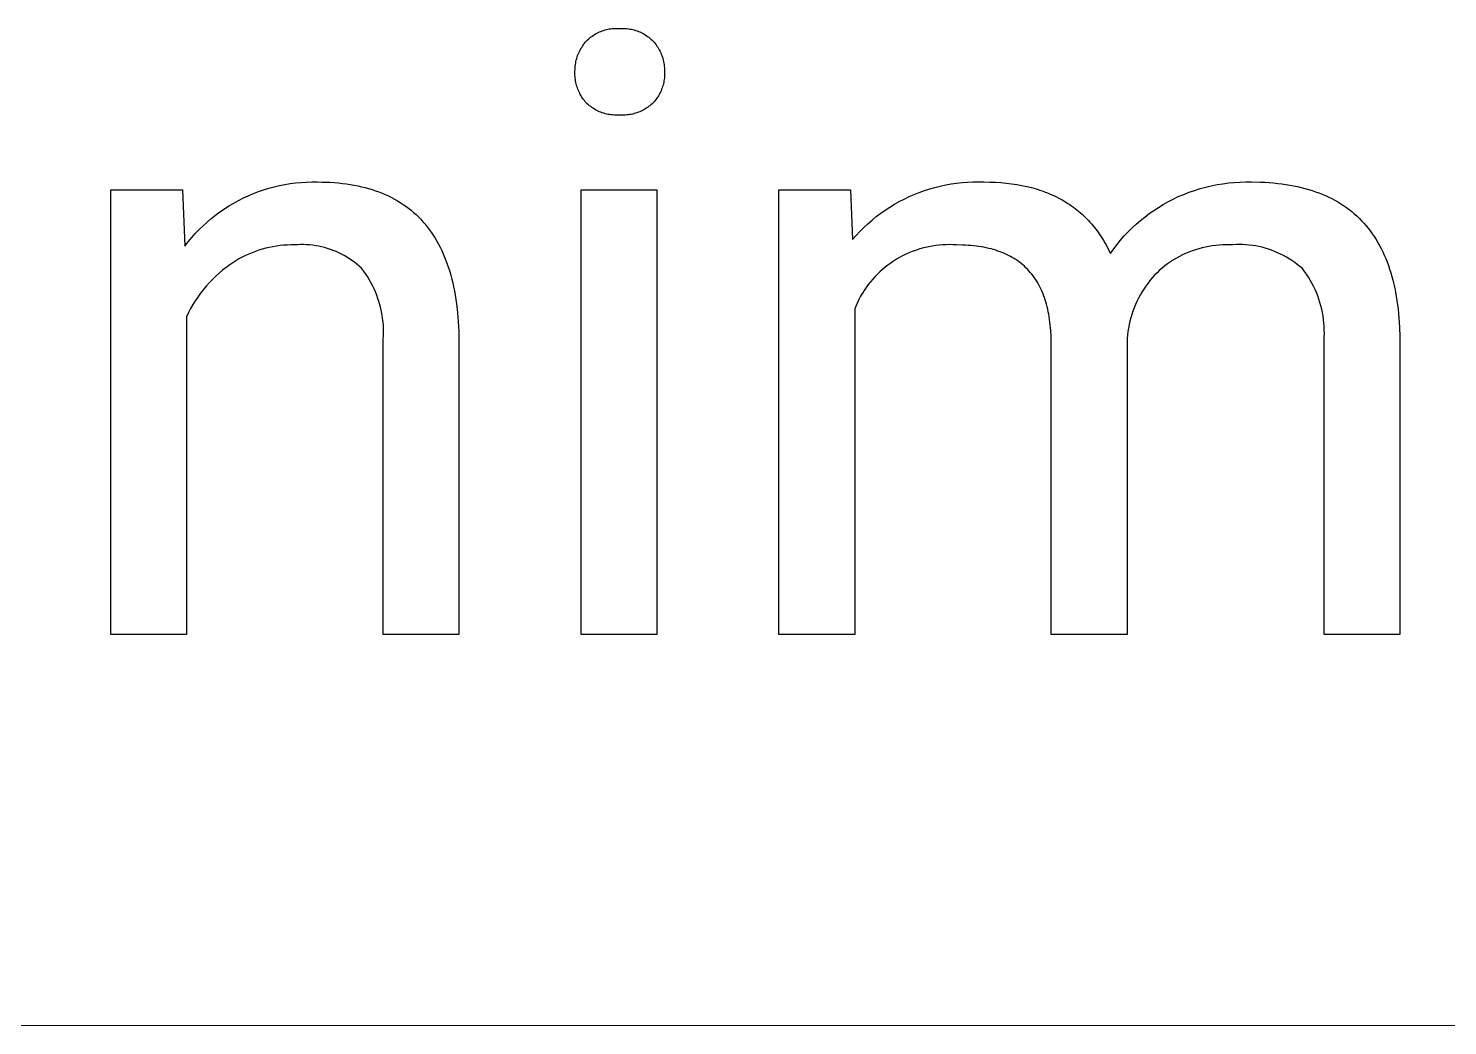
# Model space of a CAD drawing. Header units: millimetres. Extents: x -658 to 2773, y 81 to 2478.
# Drawn here: x 2563.6 to 2622, y 369 to 410 of the extents above; entities that cross this region are included whole.
import ezdxf

# ---------------------------------------------------------------- set-up
doc = ezdxf.new("R2010")
doc.units = ezdxf.units.MM
doc.header["$MEASUREMENT"] = 0
doc.layers.add('Domyślny', color=7, linetype='Continuous', true_color=0x000000)

msp = doc.modelspace()

# ---------------------------------------------------------------- linework, layer by layer
at = {"layer": 'Domyślny'}
for p, q in [((2586.652, 409.594), (2586.698, 409.633)), ((2586.698, 409.633), (2586.745, 409.671)), ((2586.745, 409.671), (2586.794, 409.707)), ((2586.794, 409.707), (2586.844, 409.742)), ((2586.844, 409.742), (2586.895, 409.775)), ((2586.895, 409.775), (2586.947, 409.806)), ((2586.947, 409.806), (2587, 409.835)), ((2587, 409.835), (2587.054, 409.862)), ((2587.054, 409.862), (2587.109, 409.887)), ((2587.109, 409.887), (2587.165, 409.911)), ((2587.165, 409.911), (2587.221, 409.932)), ((2587.221, 409.932), (2587.279, 409.952)), ((2587.279, 409.952), (2587.337, 409.969)), ((2587.337, 409.969), (2587.395, 409.985)), ((2587.395, 409.985), (2587.454, 409.998)), ((2587.454, 409.998), (2587.514, 410.01)), ((2587.514, 410.01), (2587.574, 410.019)), ((2587.574, 410.019), (2587.634, 410.026)), ((2587.634, 410.026), (2587.694, 410.031)), ((2587.694, 410.031), (2587.755, 410.034)), ((2587.755, 410.034), (2587.815, 410.035)), ((2587.815, 410.035), (2587.876, 410.034)), ((2587.876, 410.034), (2587.936, 410.031)), ((2587.936, 410.031), (2587.997, 410.034)), ((2587.997, 410.034), (2588.058, 410.035)), ((2588.058, 410.035), (2588.119, 410.034)), ((2588.119, 410.034), (2588.179, 410.031)), ((2588.179, 410.031), (2588.24, 410.026)), ((2588.24, 410.026), (2588.3, 410.018)), ((2588.3, 410.018), (2588.36, 410.009)), ((2588.36, 410.009), (2588.42, 409.998)), ((2588.42, 409.998), (2588.479, 409.984)), ((2588.479, 409.984), (2588.538, 409.969)), ((2588.538, 409.969), (2588.596, 409.951)), ((2588.596, 409.951), (2588.654, 409.932)), ((2588.654, 409.932), (2588.711, 409.91)), ((2588.711, 409.91), (2588.767, 409.887)), ((2588.767, 409.887), (2588.822, 409.861)), ((2588.822, 409.861), (2588.877, 409.834)), ((2588.877, 409.834), (2588.93, 409.805)), ((2588.93, 409.805), (2588.983, 409.774)), ((2588.983, 409.774), (2589.034, 409.741)), ((2589.034, 409.741), (2589.084, 409.707)), ((2589.084, 409.707), (2589.133, 409.671)), ((2589.133, 409.671), (2589.18, 409.633)), ((2589.18, 409.633), (2589.227, 409.593)), ((2586.235, 408.974), (2586.26, 409.033)), ((2586.26, 409.033), (2586.286, 409.09)), ((2586.286, 409.09), (2586.314, 409.146)), ((2586.314, 409.146), (2586.345, 409.202)), ((2586.345, 409.202), (2586.377, 409.256)), ((2586.377, 409.256), (2586.411, 409.309)), ((2586.411, 409.309), (2586.447, 409.361)), ((2586.447, 409.361), (2586.485, 409.412)), ((2586.485, 409.412), (2586.524, 409.462)), ((2586.524, 409.462), (2586.565, 409.51)), ((2586.565, 409.51), (2586.608, 409.552)), ((2586.608, 409.552), (2586.652, 409.594)), ((2589.227, 409.593), (2589.272, 409.552)), ((2589.272, 409.552), (2589.315, 409.51)), ((2589.315, 409.51), (2589.357, 409.462)), ((2589.357, 409.462), (2589.396, 409.413)), ((2589.396, 409.413), (2589.435, 409.362)), ((2589.435, 409.362), (2589.471, 409.31)), ((2589.471, 409.31), (2589.506, 409.257)), ((2589.506, 409.257), (2589.538, 409.203)), ((2589.538, 409.203), (2589.569, 409.148)), ((2589.569, 409.148), (2589.598, 409.091)), ((2589.598, 409.091), (2589.625, 409.034)), ((2589.625, 409.034), (2589.65, 408.976)), ((2586.107, 408.423), (2586.113, 408.486)), ((2586.113, 408.486), (2586.12, 408.548)), ((2586.12, 408.548), (2586.131, 408.611)), ((2586.131, 408.611), (2586.143, 408.673)), ((2586.143, 408.673), (2586.157, 408.734)), ((2586.157, 408.734), (2586.173, 408.795)), ((2586.173, 408.795), (2586.192, 408.856)), ((2586.192, 408.856), (2586.212, 408.915)), ((2586.212, 408.915), (2586.235, 408.974)), ((2589.65, 408.976), (2589.673, 408.917)), ((2589.673, 408.917), (2589.694, 408.857)), ((2589.694, 408.857), (2589.712, 408.796)), ((2589.712, 408.796), (2589.729, 408.735)), ((2589.729, 408.735), (2589.744, 408.674)), ((2589.744, 408.674), (2589.756, 408.612)), ((2589.756, 408.612), (2589.766, 408.549)), ((2589.766, 408.549), (2589.775, 408.486)), ((2589.775, 408.486), (2589.78, 408.423)), ((2586.101, 408.174), (2586.102, 408.233)), ((2586.102, 408.114), (2586.101, 408.174)), ((2586.102, 408.296), (2586.103, 408.36)), ((2586.102, 408.233), (2586.102, 408.296)), ((2586.105, 408.054), (2586.102, 408.114)), ((2586.103, 408.36), (2586.107, 408.423)), ((2586.111, 407.995), (2586.105, 408.054)), ((2586.118, 407.935), (2586.111, 407.995)), ((2586.127, 407.876), (2586.118, 407.935)), ((2586.138, 407.817), (2586.127, 407.876)), ((2589.76, 407.875), (2589.749, 407.816)), ((2589.769, 407.934), (2589.76, 407.875)), ((2589.777, 407.994), (2589.769, 407.934)), ((2589.782, 408.054), (2589.777, 407.994)), ((2589.78, 408.423), (2589.784, 408.36)), ((2589.785, 408.113), (2589.782, 408.054)), ((2589.784, 408.36), (2589.786, 408.297)), ((2589.786, 408.297), (2589.785, 408.233)), ((2589.785, 408.233), (2589.786, 408.173)), ((2589.786, 408.173), (2589.785, 408.113)), ((2586.151, 407.759), (2586.138, 407.817)), ((2586.165, 407.701), (2586.151, 407.759)), ((2586.182, 407.644), (2586.165, 407.701)), ((2586.201, 407.587), (2586.182, 407.644)), ((2586.222, 407.531), (2586.201, 407.587)), ((2586.244, 407.476), (2586.222, 407.531)), ((2586.268, 407.421), (2586.244, 407.476)), ((2586.295, 407.367), (2586.268, 407.421)), ((2586.322, 407.314), (2586.295, 407.367)), ((2586.352, 407.262), (2586.322, 407.314)), ((2589.561, 407.313), (2589.531, 407.261)), ((2589.589, 407.366), (2589.561, 407.313)), ((2589.616, 407.42), (2589.589, 407.366)), ((2589.641, 407.474), (2589.616, 407.42)), ((2589.663, 407.53), (2589.641, 407.474)), ((2589.684, 407.586), (2589.663, 407.53)), ((2589.703, 407.643), (2589.684, 407.586)), ((2589.721, 407.7), (2589.703, 407.643)), ((2589.736, 407.758), (2589.721, 407.7)), ((2589.749, 407.816), (2589.736, 407.758)), ((2586.383, 407.212), (2586.352, 407.262)), ((2586.417, 407.162), (2586.383, 407.212)), ((2586.451, 407.113), (2586.417, 407.162)), ((2586.488, 407.066), (2586.451, 407.113)), ((2586.525, 407.019), (2586.488, 407.066)), ((2586.565, 406.974), (2586.525, 407.019)), ((2586.609, 406.933), (2586.565, 406.974)), ((2586.654, 406.893), (2586.609, 406.933)), ((2586.7, 406.855), (2586.654, 406.893)), ((2586.748, 406.818), (2586.7, 406.855)), ((2586.797, 406.783), (2586.748, 406.818)), ((2586.847, 406.749), (2586.797, 406.783)), ((2586.898, 406.717), (2586.847, 406.749)), ((2586.95, 406.687), (2586.898, 406.717)), ((2588.98, 406.718), (2588.927, 406.688)), ((2589.031, 406.75), (2588.98, 406.718)), ((2589.081, 406.783), (2589.031, 406.75)), ((2589.131, 406.818), (2589.081, 406.783)), ((2589.179, 406.855), (2589.131, 406.818)), ((2589.226, 406.893), (2589.179, 406.855)), ((2589.271, 406.933), (2589.226, 406.893)), ((2589.315, 406.974), (2589.271, 406.933)), ((2589.355, 407.019), (2589.315, 406.974)), ((2589.393, 407.065), (2589.355, 407.019)), ((2589.43, 407.112), (2589.393, 407.065)), ((2589.465, 407.161), (2589.43, 407.112)), ((2589.499, 407.211), (2589.465, 407.161)), ((2589.531, 407.261), (2589.499, 407.211)), ((2587.003, 406.659), (2586.95, 406.687)), ((2587.057, 406.633), (2587.003, 406.659)), ((2587.112, 406.608), (2587.057, 406.633)), ((2587.168, 406.586), (2587.112, 406.608)), ((2587.225, 406.565), (2587.168, 406.586)), ((2587.282, 406.546), (2587.225, 406.565)), ((2587.34, 406.529), (2587.282, 406.546)), ((2587.398, 406.514), (2587.34, 406.529)), ((2587.457, 406.501), (2587.398, 406.514)), ((2587.516, 406.491), (2587.457, 406.501)), ((2587.576, 406.482), (2587.516, 406.491)), ((2587.635, 406.475), (2587.576, 406.482)), ((2587.695, 406.47), (2587.635, 406.475)), ((2587.756, 406.467), (2587.695, 406.47)), ((2587.816, 406.467), (2587.756, 406.467)), ((2587.876, 406.468), (2587.816, 406.467)), ((2587.936, 406.471), (2587.876, 406.468)), ((2587.997, 406.468), (2587.936, 406.471)), ((2588.057, 406.467), (2587.997, 406.468)), ((2588.117, 406.468), (2588.057, 406.467)), ((2588.178, 406.471), (2588.117, 406.468)), ((2588.238, 406.475), (2588.178, 406.471)), ((2588.298, 406.482), (2588.238, 406.475)), ((2588.358, 406.491), (2588.298, 406.482)), ((2588.418, 406.502), (2588.358, 406.491)), ((2588.477, 406.515), (2588.418, 406.502)), ((2588.535, 406.53), (2588.477, 406.515)), ((2588.593, 406.547), (2588.535, 406.53)), ((2588.651, 406.566), (2588.593, 406.547)), ((2588.708, 406.586), (2588.651, 406.566)), ((2588.764, 406.609), (2588.708, 406.586)), ((2588.819, 406.633), (2588.764, 406.609)), ((2588.873, 406.66), (2588.819, 406.633)), ((2588.927, 406.688), (2588.873, 406.66)), ((2567.015, 385.117), (2567.015, 403.398)), ((2567.015, 403.398), (2569.96, 403.398)), ((2569.96, 403.398), (2570.061, 401.087)), ((2572.671, 403.158), (2572.878, 403.245)), ((2572.878, 403.245), (2573.088, 403.325)), ((2573.088, 403.325), (2573.3, 403.398)), ((2573.3, 403.398), (2573.515, 403.464)), ((2573.515, 403.464), (2573.731, 403.523)), ((2573.731, 403.523), (2573.95, 403.574)), ((2573.95, 403.574), (2574.17, 403.617)), ((2574.17, 403.617), (2574.392, 403.654)), ((2574.392, 403.654), (2574.614, 403.682)), ((2574.614, 403.682), (2574.838, 403.703)), ((2574.838, 403.703), (2575.062, 403.717)), ((2575.062, 403.717), (2575.286, 403.723)), ((2575.286, 403.723), (2575.511, 403.721)), ((2575.511, 403.721), (2575.69, 403.72)), ((2575.69, 403.72), (2575.866, 403.715)), ((2575.866, 403.715), (2576.039, 403.707)), ((2576.039, 403.707), (2576.21, 403.696)), ((2576.21, 403.696), (2576.378, 403.681)), ((2576.378, 403.681), (2576.543, 403.664)), ((2576.543, 403.664), (2576.705, 403.643)), ((2576.705, 403.643), (2576.864, 403.619)), ((2576.864, 403.619), (2577.021, 403.592)), ((2577.021, 403.592), (2577.175, 403.562)), ((2577.175, 403.562), (2577.326, 403.528)), ((2577.326, 403.528), (2577.474, 403.491)), ((2577.474, 403.491), (2577.619, 403.452)), ((2577.619, 403.452), (2577.762, 403.409)), ((2577.762, 403.409), (2577.902, 403.362)), ((2577.902, 403.362), (2578.039, 403.313)), ((2578.039, 403.313), (2578.173, 403.26)), ((2578.173, 403.26), (2578.304, 403.204)), ((2578.304, 403.204), (2578.433, 403.145)), ((2586.355, 385.117), (2586.355, 403.398)), ((2586.355, 403.398), (2589.469, 403.398)), ((2589.469, 403.398), (2589.469, 385.117)), ((2594.487, 385.117), (2594.487, 403.398)), ((2594.487, 403.398), (2597.432, 403.398)), ((2597.432, 403.398), (2597.515, 401.358)), ((2599.84, 403.118), (2600.047, 403.209)), ((2600.047, 403.209), (2600.257, 403.292)), ((2600.257, 403.292), (2600.47, 403.369)), ((2600.47, 403.369), (2600.685, 403.438)), ((2600.685, 403.438), (2600.902, 403.5)), ((2600.902, 403.5), (2601.122, 403.555)), ((2601.122, 403.555), (2601.343, 403.602)), ((2601.343, 403.602), (2601.565, 403.642)), ((2601.565, 403.642), (2601.789, 403.674)), ((2601.789, 403.674), (2602.014, 403.698)), ((2602.014, 403.698), (2602.239, 403.716)), ((2602.239, 403.716), (2602.465, 403.725)), ((2602.465, 403.725), (2602.691, 403.727)), ((2602.691, 403.727), (2602.917, 403.721)), ((2602.917, 403.721), (2603.153, 403.718)), ((2603.153, 403.718), (2603.385, 403.71)), ((2603.385, 403.71), (2603.612, 403.695)), ((2603.612, 403.695), (2603.834, 403.675)), ((2603.834, 403.675), (2604.051, 403.649)), ((2604.051, 403.649), (2604.264, 403.618)), ((2604.264, 403.618), (2604.471, 403.581)), ((2604.471, 403.581), (2604.674, 403.538)), ((2604.674, 403.538), (2604.873, 403.489)), ((2604.873, 403.489), (2605.066, 403.434)), ((2605.066, 403.434), (2605.255, 403.374)), ((2605.255, 403.374), (2605.347, 403.342)), ((2605.347, 403.342), (2605.439, 403.308)), ((2605.439, 403.308), (2605.529, 403.273)), ((2605.529, 403.273), (2605.618, 403.236)), ((2605.618, 403.236), (2605.706, 403.198)), ((2605.706, 403.198), (2605.792, 403.159)), ((2610.908, 403.12), (2611.128, 403.213)), ((2611.128, 403.213), (2611.35, 403.299)), ((2611.35, 403.299), (2611.575, 403.377)), ((2611.575, 403.377), (2611.803, 403.447)), ((2611.803, 403.447), (2612.032, 403.51)), ((2612.032, 403.51), (2612.264, 403.564)), ((2612.264, 403.564), (2612.498, 403.611)), ((2612.498, 403.611), (2612.733, 403.65)), ((2612.733, 403.65), (2612.969, 403.68)), ((2612.969, 403.68), (2613.206, 403.703)), ((2613.206, 403.703), (2613.444, 403.717)), ((2613.444, 403.717), (2613.682, 403.723)), ((2613.682, 403.723), (2613.921, 403.721)), ((2613.921, 403.721), (2614.289, 403.715)), ((2614.289, 403.715), (2614.469, 403.707)), ((2614.469, 403.707), (2614.646, 403.696)), ((2614.646, 403.696), (2614.821, 403.682)), ((2614.821, 403.682), (2614.992, 403.665)), ((2614.992, 403.665), (2615.161, 403.645)), ((2615.161, 403.645), (2615.326, 403.622)), ((2615.326, 403.622), (2615.489, 403.595)), ((2615.489, 403.595), (2615.649, 403.566)), ((2615.649, 403.566), (2615.806, 403.533)), ((2615.806, 403.533), (2615.96, 403.497)), ((2615.96, 403.497), (2616.111, 403.459)), ((2616.111, 403.459), (2616.26, 403.417)), ((2616.26, 403.417), (2616.405, 403.372)), ((2616.405, 403.372), (2616.548, 403.323)), ((2616.548, 403.323), (2616.688, 403.272)), ((2616.688, 403.272), (2616.825, 403.218)), ((2616.825, 403.218), (2616.959, 403.16)), ((2571.503, 402.492), (2571.688, 402.619)), ((2571.688, 402.619), (2571.877, 402.74)), ((2571.877, 402.74), (2572.07, 402.854)), ((2572.07, 402.854), (2572.267, 402.962)), ((2572.267, 402.962), (2572.467, 403.063)), ((2572.467, 403.063), (2572.671, 403.158)), ((2578.433, 403.145), (2578.559, 403.083)), ((2578.559, 403.083), (2578.682, 403.018)), ((2578.682, 403.018), (2578.802, 402.949)), ((2578.802, 402.949), (2578.92, 402.877)), ((2578.92, 402.877), (2579.035, 402.802)), ((2579.035, 402.802), (2579.146, 402.724)), ((2579.146, 402.724), (2579.256, 402.643)), ((2579.256, 402.643), (2579.362, 402.558)), ((2598.856, 402.563), (2599.045, 402.687)), ((2599.045, 402.687), (2599.238, 402.805)), ((2599.238, 402.805), (2599.435, 402.916)), ((2599.435, 402.916), (2599.636, 403.02)), ((2599.636, 403.02), (2599.84, 403.118)), ((2605.792, 403.159), (2605.878, 403.118)), ((2605.878, 403.118), (2605.962, 403.076)), ((2605.962, 403.076), (2606.045, 403.032)), ((2606.045, 403.032), (2606.127, 402.987)), ((2606.127, 402.987), (2606.207, 402.94)), ((2606.207, 402.94), (2606.287, 402.892)), ((2606.287, 402.892), (2606.365, 402.843)), ((2606.365, 402.843), (2606.442, 402.792)), ((2606.442, 402.792), (2606.518, 402.739)), ((2606.518, 402.739), (2606.593, 402.686)), ((2606.593, 402.686), (2606.666, 402.63)), ((2606.666, 402.63), (2606.739, 402.574)), ((2609.894, 402.552), (2610.086, 402.678)), ((2610.086, 402.678), (2610.281, 402.798)), ((2610.281, 402.798), (2610.48, 402.911)), ((2610.48, 402.911), (2610.693, 403.019)), ((2610.693, 403.019), (2610.908, 403.12)), ((2616.959, 403.16), (2617.09, 403.1)), ((2617.09, 403.1), (2617.218, 403.036)), ((2617.218, 403.036), (2617.343, 402.969)), ((2617.343, 402.969), (2617.466, 402.899)), ((2617.466, 402.899), (2617.585, 402.826)), ((2617.585, 402.826), (2617.702, 402.75)), ((2617.702, 402.75), (2617.816, 402.671)), ((2617.816, 402.671), (2617.927, 402.588)), ((2570.809, 401.922), (2570.975, 402.073)), ((2570.975, 402.073), (2571.146, 402.219)), ((2571.146, 402.219), (2571.322, 402.358)), ((2571.322, 402.358), (2571.503, 402.492)), ((2579.362, 402.558), (2579.465, 402.47)), ((2579.465, 402.47), (2579.566, 402.38)), ((2579.566, 402.38), (2579.664, 402.285)), ((2579.664, 402.285), (2579.759, 402.188)), ((2579.759, 402.188), (2579.852, 402.088)), ((2579.852, 402.088), (2579.941, 401.984)), ((2598.145, 402.006), (2598.316, 402.154)), ((2598.316, 402.154), (2598.491, 402.297)), ((2598.491, 402.297), (2598.671, 402.433)), ((2598.671, 402.433), (2598.856, 402.563)), ((2606.739, 402.574), (2606.81, 402.516)), ((2606.81, 402.516), (2606.88, 402.456)), ((2606.88, 402.456), (2606.948, 402.395)), ((2606.948, 402.395), (2607.016, 402.333)), ((2607.016, 402.333), (2607.082, 402.269)), ((2607.082, 402.269), (2607.147, 402.204)), ((2607.147, 402.204), (2607.211, 402.137)), ((2607.211, 402.137), (2607.274, 402.069)), ((2607.274, 402.069), (2607.336, 401.999)), ((2609.174, 401.986), (2609.347, 402.136)), ((2609.347, 402.136), (2609.525, 402.281)), ((2609.525, 402.281), (2609.707, 402.419)), ((2609.707, 402.419), (2609.894, 402.552)), ((2617.927, 402.588), (2618.035, 402.503)), ((2618.035, 402.503), (2618.141, 402.414)), ((2618.141, 402.414), (2618.243, 402.323)), ((2618.243, 402.323), (2618.342, 402.228)), ((2618.342, 402.228), (2618.439, 402.13)), ((2618.439, 402.13), (2618.533, 402.029)), ((2570.343, 401.436), (2570.493, 401.604)), ((2570.493, 401.604), (2570.648, 401.766)), ((2570.648, 401.766), (2570.809, 401.922)), ((2579.941, 401.984), (2580.028, 401.877)), ((2580.028, 401.877), (2580.112, 401.767)), ((2580.112, 401.767), (2580.193, 401.654)), ((2580.193, 401.654), (2580.272, 401.537)), ((2580.272, 401.537), (2580.347, 401.418)), ((2597.515, 401.358), (2597.664, 401.528)), ((2597.664, 401.528), (2597.819, 401.692)), ((2597.819, 401.692), (2597.979, 401.852)), ((2597.979, 401.852), (2598.145, 402.006)), ((2607.336, 401.999), (2607.396, 401.928)), ((2607.396, 401.928), (2607.455, 401.856)), ((2607.455, 401.856), (2607.513, 401.782)), ((2607.513, 401.782), (2607.57, 401.707)), ((2607.57, 401.707), (2607.626, 401.63)), ((2607.626, 401.63), (2607.68, 401.552)), ((2607.68, 401.552), (2607.734, 401.472)), ((2607.734, 401.472), (2607.786, 401.391)), ((2608.535, 401.329), (2608.687, 401.501)), ((2608.687, 401.501), (2608.844, 401.668)), ((2608.844, 401.668), (2609.006, 401.83)), ((2609.006, 401.83), (2609.174, 401.986)), ((2618.533, 402.029), (2618.624, 401.925)), ((2618.624, 401.925), (2618.712, 401.818)), ((2618.712, 401.818), (2618.797, 401.707)), ((2618.797, 401.707), (2618.879, 401.594)), ((2618.879, 401.594), (2618.958, 401.477)), ((2618.958, 401.477), (2619.035, 401.358)), ((2570.061, 401.087), (2570.199, 401.264)), ((2570.199, 401.264), (2570.343, 401.436)), ((2572.963, 400.867), (2572.824, 400.814)), ((2573.104, 400.916), (2572.963, 400.867)), ((2573.247, 400.959), (2573.104, 400.916)), ((2573.39, 400.998), (2573.247, 400.959)), ((2573.535, 401.032), (2573.39, 400.998)), ((2573.681, 401.061), (2573.535, 401.032)), ((2573.828, 401.085), (2573.681, 401.061)), ((2573.976, 401.105), (2573.828, 401.085)), ((2574.124, 401.119), (2573.976, 401.105)), ((2574.273, 401.129), (2574.124, 401.119)), ((2574.422, 401.133), (2574.273, 401.129)), ((2574.57, 401.133), (2574.422, 401.133)), ((2574.695, 401.141), (2574.57, 401.133)), ((2574.82, 401.145), (2574.695, 401.141)), ((2574.944, 401.145), (2574.82, 401.145)), ((2575.069, 401.14), (2574.944, 401.145)), ((2575.193, 401.131), (2575.069, 401.14)), ((2575.318, 401.118), (2575.193, 401.131)), ((2575.441, 401.101), (2575.318, 401.118)), ((2575.564, 401.079), (2575.441, 401.101)), ((2575.686, 401.053), (2575.564, 401.079)), ((2575.807, 401.022), (2575.686, 401.053)), ((2575.927, 400.988), (2575.807, 401.022)), ((2576.045, 400.949), (2575.927, 400.988)), ((2576.163, 400.906), (2576.045, 400.949)), ((2576.278, 400.859), (2576.163, 400.906)), ((2580.347, 401.418), (2580.42, 401.295)), ((2580.42, 401.295), (2580.49, 401.169)), ((2580.49, 401.169), (2580.557, 401.039)), ((2580.557, 401.039), (2580.622, 400.907)), ((2580.622, 400.907), (2580.683, 400.771)), ((2600.1, 400.911), (2599.965, 400.861)), ((2600.235, 400.956), (2600.1, 400.911)), ((2600.373, 400.996), (2600.235, 400.956)), ((2600.511, 401.032), (2600.373, 400.996)), ((2600.651, 401.062), (2600.511, 401.032)), ((2600.792, 401.088), (2600.651, 401.062)), ((2600.933, 401.109), (2600.792, 401.088)), ((2601.075, 401.126), (2600.933, 401.109)), ((2601.218, 401.137), (2601.075, 401.126)), ((2601.361, 401.143), (2601.218, 401.137)), ((2601.504, 401.145), (2601.361, 401.143)), ((2601.647, 401.141), (2601.504, 401.145)), ((2601.79, 401.133), (2601.647, 401.141)), ((2602.029, 401.129), (2601.79, 401.133)), ((2602.146, 401.124), (2602.029, 401.129)), ((2602.261, 401.117), (2602.146, 401.124)), ((2602.373, 401.108), (2602.261, 401.117)), ((2602.485, 401.098), (2602.373, 401.108)), ((2602.594, 401.085), (2602.485, 401.098)), ((2602.701, 401.07), (2602.594, 401.085)), ((2602.806, 401.054), (2602.701, 401.07)), ((2602.91, 401.035), (2602.806, 401.054)), ((2603.011, 401.015), (2602.91, 401.035)), ((2603.111, 400.992), (2603.011, 401.015)), ((2603.209, 400.968), (2603.111, 400.992)), ((2603.305, 400.941), (2603.209, 400.968)), ((2603.399, 400.913), (2603.305, 400.941)), ((2603.491, 400.883), (2603.399, 400.913)), ((2603.581, 400.851), (2603.491, 400.883)), ((2607.786, 401.391), (2607.837, 401.309)), ((2607.837, 401.309), (2607.886, 401.225)), ((2607.886, 401.225), (2607.935, 401.14)), ((2607.935, 401.14), (2608.028, 400.965)), ((2608.028, 400.965), (2608.117, 400.784)), ((2608.117, 400.784), (2608.25, 400.97)), ((2608.25, 400.97), (2608.39, 401.152)), ((2608.39, 401.152), (2608.535, 401.329)), ((2611.473, 400.889), (2611.34, 400.838)), ((2611.608, 400.936), (2611.473, 400.889)), ((2611.745, 400.977), (2611.608, 400.936)), ((2611.882, 401.014), (2611.745, 400.977)), ((2612.021, 401.046), (2611.882, 401.014)), ((2612.161, 401.073), (2612.021, 401.046)), ((2612.302, 401.095), (2612.161, 401.073)), ((2612.444, 401.113), (2612.302, 401.095)), ((2612.586, 401.125), (2612.444, 401.113)), ((2612.728, 401.133), (2612.586, 401.125)), ((2612.871, 401.135), (2612.728, 401.133)), ((2613.013, 401.133), (2612.871, 401.135)), ((2613.148, 401.144), (2613.013, 401.133)), ((2613.283, 401.15), (2613.148, 401.144)), ((2613.418, 401.152), (2613.283, 401.15)), ((2613.553, 401.149), (2613.418, 401.152)), ((2613.687, 401.142), (2613.553, 401.149)), ((2613.822, 401.13), (2613.687, 401.142)), ((2613.956, 401.113), (2613.822, 401.13)), ((2614.089, 401.092), (2613.956, 401.113)), ((2614.222, 401.066), (2614.089, 401.092)), ((2614.353, 401.035), (2614.222, 401.066)), ((2614.484, 401), (2614.353, 401.035)), ((2614.613, 400.96), (2614.484, 401)), ((2614.74, 400.916), (2614.613, 400.96)), ((2614.866, 400.868), (2614.74, 400.916)), ((2614.991, 400.815), (2614.866, 400.868)), ((2619.035, 401.358), (2619.108, 401.235)), ((2619.108, 401.235), (2619.179, 401.109)), ((2619.179, 401.109), (2619.247, 400.98)), ((2619.247, 400.98), (2619.312, 400.848)), ((2571.91, 400.319), (2571.759, 400.207)), ((2572.033, 400.402), (2571.91, 400.319)), ((2572.159, 400.482), (2572.033, 400.402)), ((2572.287, 400.557), (2572.159, 400.482)), ((2572.418, 400.628), (2572.287, 400.557)), ((2572.552, 400.695), (2572.418, 400.628)), ((2572.687, 400.757), (2572.552, 400.695)), ((2572.824, 400.814), (2572.687, 400.757)), ((2576.392, 400.809), (2576.278, 400.859)), ((2576.504, 400.754), (2576.392, 400.809)), ((2576.614, 400.695), (2576.504, 400.754)), ((2576.722, 400.633), (2576.614, 400.695)), ((2576.828, 400.567), (2576.722, 400.633)), ((2576.932, 400.497), (2576.828, 400.567)), ((2577.033, 400.424), (2576.932, 400.497)), ((2577.131, 400.347), (2577.033, 400.424)), ((2577.227, 400.267), (2577.131, 400.347)), ((2580.683, 400.771), (2580.742, 400.633)), ((2580.742, 400.633), (2580.798, 400.491)), ((2580.798, 400.491), (2580.851, 400.346)), ((2580.851, 400.346), (2580.902, 400.197)), ((2598.969, 400.306), (2598.856, 400.218)), ((2599.084, 400.39), (2598.969, 400.306)), ((2599.203, 400.47), (2599.084, 400.39)), ((2599.324, 400.546), (2599.203, 400.47)), ((2599.448, 400.618), (2599.324, 400.546)), ((2599.574, 400.686), (2599.448, 400.618)), ((2599.702, 400.749), (2599.574, 400.686)), ((2599.833, 400.807), (2599.702, 400.749)), ((2599.965, 400.861), (2599.833, 400.807)), ((2603.669, 400.816), (2603.581, 400.851)), ((2603.755, 400.78), (2603.669, 400.816)), ((2603.84, 400.742), (2603.755, 400.78)), ((2603.922, 400.702), (2603.84, 400.742)), ((2604.003, 400.66), (2603.922, 400.702)), ((2604.082, 400.616), (2604.003, 400.66)), ((2604.159, 400.57), (2604.082, 400.616)), ((2604.234, 400.523), (2604.159, 400.57)), ((2604.307, 400.473), (2604.234, 400.523)), ((2604.378, 400.421), (2604.307, 400.473)), ((2604.447, 400.367), (2604.378, 400.421)), ((2604.515, 400.312), (2604.447, 400.367)), ((2604.58, 400.254), (2604.515, 400.312)), ((2610.468, 400.358), (2610.354, 400.272)), ((2610.585, 400.439), (2610.468, 400.358)), ((2610.705, 400.517), (2610.585, 400.439)), ((2610.828, 400.59), (2610.705, 400.517)), ((2610.952, 400.659), (2610.828, 400.59)), ((2611.08, 400.723), (2610.952, 400.659)), ((2611.209, 400.783), (2611.08, 400.723)), ((2611.34, 400.838), (2611.209, 400.783)), ((2615.113, 400.758), (2614.991, 400.815)), ((2615.234, 400.697), (2615.113, 400.758)), ((2615.352, 400.632), (2615.234, 400.697)), ((2615.468, 400.563), (2615.352, 400.632)), ((2615.581, 400.489), (2615.468, 400.563)), ((2615.692, 400.412), (2615.581, 400.489)), ((2615.8, 400.331), (2615.692, 400.412)), ((2615.905, 400.246), (2615.8, 400.331)), ((2619.312, 400.848), (2619.374, 400.713)), ((2619.374, 400.713), (2619.433, 400.574)), ((2619.433, 400.574), (2619.49, 400.433)), ((2619.49, 400.433), (2619.543, 400.289)), ((2619.543, 400.289), (2619.594, 400.141)), ((2571.197, 399.712), (2571.067, 399.576)), ((2571.331, 399.843), (2571.197, 399.712)), ((2571.47, 399.969), (2571.331, 399.843)), ((2571.612, 400.091), (2571.47, 399.969)), ((2571.759, 400.207), (2571.612, 400.091)), ((2577.319, 400.184), (2577.227, 400.267)), ((2577.406, 400.07), (2577.319, 400.184)), ((2577.488, 399.954), (2577.406, 400.07)), ((2577.567, 399.835), (2577.488, 399.954)), ((2577.642, 399.713), (2577.567, 399.835)), ((2577.712, 399.589), (2577.642, 399.713)), ((2580.902, 400.197), (2580.95, 400.046)), ((2580.95, 400.046), (2580.994, 399.891)), ((2580.994, 399.891), (2581.036, 399.733)), ((2581.036, 399.733), (2581.076, 399.572)), ((2598.341, 399.722), (2598.249, 399.613)), ((2598.437, 399.829), (2598.341, 399.722)), ((2598.537, 399.931), (2598.437, 399.829)), ((2598.64, 400.03), (2598.537, 399.931)), ((2598.746, 400.126), (2598.64, 400.03)), ((2598.856, 400.218), (2598.746, 400.126)), ((2604.644, 400.194), (2604.58, 400.254)), ((2604.706, 400.133), (2604.644, 400.194)), ((2604.765, 400.07), (2604.706, 400.133)), ((2604.823, 400.004), (2604.765, 400.07)), ((2604.879, 399.937), (2604.823, 400.004)), ((2604.933, 399.867), (2604.879, 399.937)), ((2604.986, 399.796), (2604.933, 399.867)), ((2605.036, 399.723), (2604.986, 399.796)), ((2605.084, 399.648), (2605.036, 399.723)), ((2609.835, 399.778), (2609.742, 399.667)), ((2609.932, 399.885), (2609.835, 399.778)), ((2610.032, 399.989), (2609.932, 399.885)), ((2610.135, 400.09), (2610.032, 399.989)), ((2610.243, 400.183), (2610.135, 400.09)), ((2610.354, 400.272), (2610.243, 400.183)), ((2616.007, 400.158), (2615.905, 400.246)), ((2616.094, 400.044), (2616.007, 400.158)), ((2616.176, 399.928), (2616.094, 400.044)), ((2616.255, 399.808), (2616.176, 399.928)), ((2616.329, 399.686), (2616.255, 399.808)), ((2619.594, 400.141), (2619.642, 399.99)), ((2619.642, 399.99), (2619.686, 399.836)), ((2619.686, 399.836), (2619.728, 399.679)), ((2570.707, 399.145), (2570.597, 398.993)), ((2570.822, 399.293), (2570.707, 399.145)), ((2570.942, 399.436), (2570.822, 399.293)), ((2571.067, 399.576), (2570.942, 399.436)), ((2577.778, 399.463), (2577.712, 399.589)), ((2577.84, 399.335), (2577.778, 399.463)), ((2577.898, 399.204), (2577.84, 399.335)), ((2577.951, 399.072), (2577.898, 399.204)), ((2581.076, 399.572), (2581.112, 399.407)), ((2581.112, 399.407), (2581.146, 399.24)), ((2581.146, 399.24), (2581.177, 399.069)), ((2597.919, 399.146), (2597.847, 399.023)), ((2597.995, 399.267), (2597.919, 399.146)), ((2598.076, 399.385), (2597.995, 399.267)), ((2598.16, 399.501), (2598.076, 399.385)), ((2598.249, 399.613), (2598.16, 399.501)), ((2605.131, 399.571), (2605.084, 399.648)), ((2605.175, 399.492), (2605.131, 399.571)), ((2605.218, 399.411), (2605.175, 399.492)), ((2605.259, 399.328), (2605.218, 399.411)), ((2605.298, 399.243), (2605.259, 399.328)), ((2605.335, 399.156), (2605.298, 399.243)), ((2605.37, 399.067), (2605.335, 399.156)), ((2609.41, 399.195), (2609.338, 399.07)), ((2609.487, 399.317), (2609.41, 399.195)), ((2609.568, 399.437), (2609.487, 399.317)), ((2609.653, 399.553), (2609.568, 399.437)), ((2609.742, 399.667), (2609.653, 399.553)), ((2616.399, 399.562), (2616.329, 399.686)), ((2616.465, 399.435), (2616.399, 399.562)), ((2616.527, 399.306), (2616.465, 399.435)), ((2616.584, 399.175), (2616.527, 399.306)), ((2616.637, 399.042), (2616.584, 399.175)), ((2619.728, 399.679), (2619.768, 399.519)), ((2619.768, 399.519), (2619.804, 399.356)), ((2619.804, 399.356), (2619.837, 399.19)), ((2619.837, 399.19), (2619.868, 399.02)), ((2570.392, 398.678), (2570.298, 398.516)), ((2570.492, 398.837), (2570.392, 398.678)), ((2570.597, 398.993), (2570.492, 398.837)), ((2578, 398.938), (2577.951, 399.072)), ((2578.044, 398.802), (2578, 398.938)), ((2578.084, 398.665), (2578.044, 398.802)), ((2578.119, 398.527), (2578.084, 398.665)), ((2581.177, 399.069), (2581.205, 398.895)), ((2581.205, 398.895), (2581.23, 398.718)), ((2581.23, 398.718), (2581.273, 398.355)), ((2597.656, 398.639), (2597.601, 398.506)), ((2597.715, 398.769), (2597.656, 398.639)), ((2597.779, 398.897), (2597.715, 398.769)), ((2597.847, 399.023), (2597.779, 398.897)), ((2605.403, 398.976), (2605.37, 399.067)), ((2605.434, 398.883), (2605.403, 398.976)), ((2605.464, 398.789), (2605.434, 398.883)), ((2605.491, 398.692), (2605.464, 398.789)), ((2605.517, 398.593), (2605.491, 398.692)), ((2605.541, 398.493), (2605.517, 398.593)), ((2609.091, 398.549), (2609.04, 398.413)), ((2609.146, 398.682), (2609.091, 398.549)), ((2609.205, 398.814), (2609.146, 398.682)), ((2609.269, 398.943), (2609.205, 398.814)), ((2609.338, 399.07), (2609.269, 398.943)), ((2616.685, 398.907), (2616.637, 399.042)), ((2616.729, 398.771), (2616.685, 398.907)), ((2616.768, 398.634), (2616.729, 398.771)), ((2616.803, 398.495), (2616.768, 398.634)), ((2619.868, 399.02), (2619.895, 398.848)), ((2619.895, 398.848), (2619.92, 398.672)), ((2619.92, 398.672), (2619.942, 398.494)), ((2570.21, 398.351), (2570.127, 398.183)), ((2570.127, 398.183), (2570.127, 385.117)), ((2570.298, 398.516), (2570.21, 398.351)), ((2578.149, 398.388), (2578.119, 398.527)), ((2578.175, 398.247), (2578.149, 398.388)), ((2578.195, 398.106), (2578.175, 398.247)), ((2578.212, 397.965), (2578.195, 398.106)), ((2578.223, 397.823), (2578.212, 397.965)), ((2581.273, 398.355), (2581.304, 397.978)), ((2581.304, 397.978), (2581.324, 397.589)), ((2597.601, 398.506), (2597.601, 385.117)), ((2605.563, 398.39), (2605.541, 398.493)), ((2605.583, 398.286), (2605.563, 398.39)), ((2605.601, 398.179), (2605.583, 398.286)), ((2605.617, 398.071), (2605.601, 398.179)), ((2605.631, 397.961), (2605.617, 398.071)), ((2605.643, 397.848), (2605.631, 397.961)), ((2608.917, 397.998), (2608.885, 397.857)), ((2608.953, 398.138), (2608.917, 397.998)), ((2608.994, 398.276), (2608.953, 398.138)), ((2609.04, 398.413), (2608.994, 398.276)), ((2616.832, 398.355), (2616.803, 398.495)), ((2616.857, 398.215), (2616.832, 398.355)), ((2616.878, 398.073), (2616.857, 398.215)), ((2616.893, 397.931), (2616.878, 398.073)), ((2619.942, 398.494), (2619.977, 398.127)), ((2619.977, 398.127), (2620, 397.748)), ((2578.221, 397.253), (2578.228, 397.395)), ((2578.23, 397.68), (2578.223, 397.823)), ((2578.228, 397.395), (2578.231, 397.538)), ((2578.231, 397.538), (2578.23, 397.68)), ((2581.324, 397.589), (2581.332, 397.187)), ((2605.654, 397.734), (2605.643, 397.848)), ((2605.662, 397.618), (2605.654, 397.734)), ((2605.674, 397.38), (2605.662, 397.618)), ((2605.677, 397.134), (2605.674, 397.38)), ((2608.819, 397.429), (2608.807, 397.285)), ((2608.836, 397.573), (2608.819, 397.429)), ((2608.858, 397.715), (2608.836, 397.573)), ((2608.885, 397.857), (2608.858, 397.715)), ((2616.904, 397.789), (2616.893, 397.931)), ((2616.91, 397.646), (2616.904, 397.789)), ((2616.907, 397.36), (2616.911, 397.503)), ((2616.911, 397.503), (2616.91, 397.646)), ((2620, 397.748), (2620.013, 397.356)), ((2578.221, 385.117), (2578.221, 397.253)), ((2581.332, 397.187), (2581.332, 385.117)), ((2605.677, 385.117), (2605.677, 397.134)), ((2608.807, 397.285), (2608.807, 385.117)), ((2616.898, 397.217), (2616.907, 397.36)), ((2616.898, 385.117), (2616.898, 397.217)), ((2620.013, 397.356), (2620.013, 385.117)), ((2570.127, 385.117), (2567.015, 385.117)), ((2581.332, 385.117), (2578.221, 385.117)), ((2589.469, 385.117), (2586.355, 385.117)), ((2597.601, 385.117), (2594.487, 385.117)), ((2608.807, 385.117), (2605.677, 385.117)), ((2620.013, 385.117), (2616.898, 385.117))]:
    msp.add_line(p, q, dxfattribs=at)
at = {"layer": 'Domyślny', "color": 18, "lineweight": 15, "true_color": 0x000000}
msp.add_line((2469.681, 369.042), (2769.279, 369.042), dxfattribs=at)

doc.saveas('drawing.dxf')
